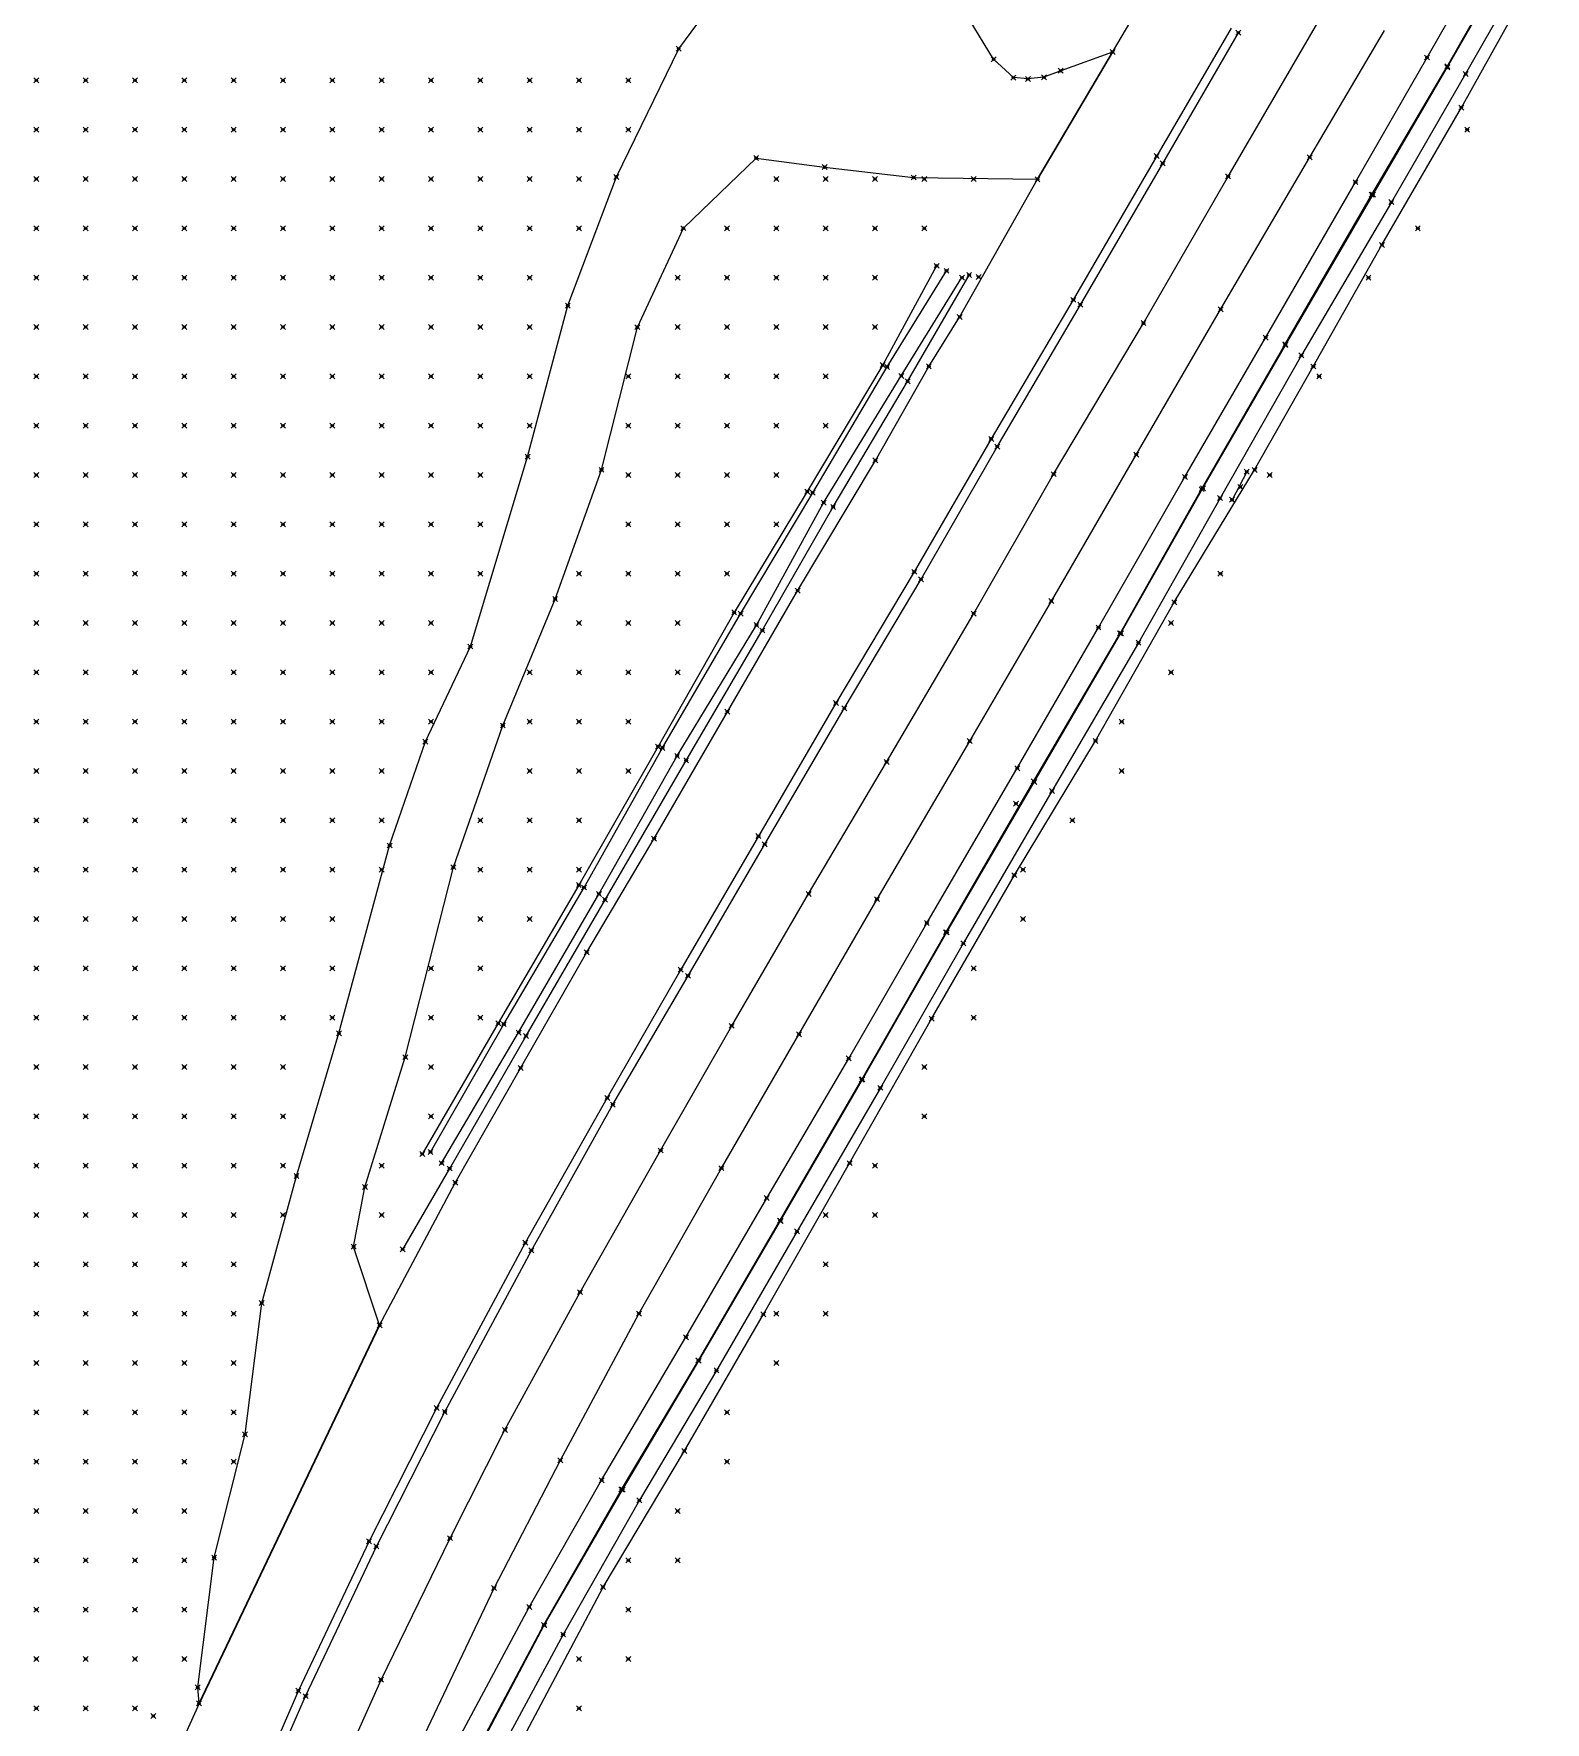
# Model space of a CAD drawing. Header units: metres. Extents: x 441556 to 446409, y 432338 to 461058.
# Drawn here: x 441692.9 to 441784.8, y 453569 to 453671.6 of the extents above; entities that cross this region are included whole.
import ezdxf

# ---------------------------------------------------------------- set-up
doc = ezdxf.new("R2010")
doc.units = ezdxf.units.M
doc.header["$MEASUREMENT"] = 0
doc.header["$PDMODE"] = 35
doc.header["$PDSIZE"] = 0.15
for name, color, linetype, lineweight in [('DTM-BRE-RevN_GRP_ CAROSABIL', 2, 'Continuous', 0), ('DTM-BRE-RevN_GRP_ACOSTAMENT', 2, 'Continuous', 0), ('DTM-BRE-RevN_GRP_AX', 2, 'Continuous', 0), ('DTM-BRE-RevN_GRP_CANAL', 2, 'Continuous', 0), ('DTM-BRE-RevN_GRP_DRUM DE PIATRA', 2, 'Continuous', 0), ('DTM-BRE-RevN_GRP_DRUM PIATRA', 2, 'Continuous', 0), ('DTM-BRE-RevN_GRP_PARAPET METALIC', 2, 'Continuous', 0), ('DTM-BRE-RevN_GRP_PARAPET NEW JERSEY', 2, 'Continuous', 0), ('DTM-BRE-RevN_GRP_SANT BETON JOS', 2, 'Continuous', 0), ('DTM-BRE-RevN_GRP_SANT BETON SUS', 2, 'Continuous', 0), ('DTM-BRE-RevN_GRP_ZID SPRIJIN JOS', 2, 'Continuous', 0), ('DTM-BRE-RevN_GRP_ZID SPRIJIN SUS', 2, 'Continuous', 0), ('DTM-BRE-RevN_YP_RevL', 1, 'Continuous', 0), ('DTM-BRE-RevN_YP_RevN', 1, 'Continuous', 30), ('DTM-NOK-RevN_LIDAR_co_lidar', 91, 'Continuous', 0), ('DTM-NOK-RevN_RTK', 32, 'Continuous', 0)]:
    doc.layers.add(name, color=color, linetype=linetype, lineweight=lineweight)

msp = doc.modelspace()

# ---------------------------------------------------------------- linework, layer by layer
at = {"layer": 'DTM-BRE-RevN_GRP_ CAROSABIL'}
for p, q in [((441758.492, 453670.502, 359.308), (441763.15, 453678.356, 359.294)), ((441770.477, 453664.102, 359.169), (441775.019, 453671.813, 359.248)), ((441765.062, 453654.856, 359.112), (441770.477, 453664.102, 359.169)), ((441749.195, 453654.388, 359.268), (441753.931, 453662.766, 359.26)), ((441759.931, 453646.019, 359.082), (441765.062, 453654.856, 359.112)), ((441747.326, 453651.391, 359.282), (441749.195, 453654.388, 359.268)), ((441744.08, 453645.672, 359.282), (441747.326, 453651.391, 359.282)), ((441739.346, 453637.749, 359.29), (441744.08, 453645.672, 359.282)), ((441754.773, 453637.124, 359.074), (441759.931, 453646.019, 359.082)), ((441735.081, 453630.396, 359.244), (441739.346, 453637.749, 359.29)), ((441749.812, 453628.607, 359.022), (441754.773, 453637.124, 359.074)), ((441730.627, 453622.678, 359.293), (441735.081, 453630.396, 359.244)), ((441744.179, 453618.998, 359.02), (441749.812, 453628.607, 359.022)), ((441726.533, 453615.773, 359.33), (441730.627, 453622.678, 359.293)), ((441739.43, 453610.775, 359.036), (441744.179, 453618.998, 359.02)), ((441722.514, 453608.731, 359.313), (441726.533, 453615.773, 359.33)), ((441734.72, 453602.645, 359.027), (441739.43, 453610.775, 359.036)), ((441718.541, 453601.755, 359.416), (441722.514, 453608.731, 359.313)), ((441729.7, 453593.794, 359.003), (441734.72, 453602.645, 359.027)), ((441713.94, 453593.093, 359.381), (441718.541, 453601.755, 359.416)), ((441724.93, 453584.883, 358.995), (441729.7, 453593.794, 359.003)), ((441720.9, 453577.117, 358.994), (441724.93, 453584.883, 358.995)), ((441716.497, 453567.84, 359.04), (441720.9, 453577.117, 358.994)), ((441702.962, 453570.106, 359.454), (441696.843, 453556.482, 359.517))]:
    msp.add_line(p, q, dxfattribs=at)
at = {"layer": 'DTM-BRE-RevN_GRP_ACOSTAMENT'}
for p, q in [((441778.837, 453669.629, 359.105), (441783.656, 453678.127, 359.23)), ((441774.245, 453661.834, 359.043), (441778.837, 453669.629, 359.105)), ((441768.994, 453652.731, 358.983), (441774.245, 453661.834, 359.043)), ((441763.904, 453643.925, 358.95), (441768.994, 453652.731, 358.983)), ((441758.949, 453635.156, 358.9), (441763.904, 453643.925, 358.95)), ((441753.692, 453626.158, 358.925), (441758.949, 453635.156, 358.9)), ((441748.373, 453616.991, 358.9), (441753.692, 453626.158, 358.925)), ((441743.243, 453608.032, 358.891), (441748.373, 453616.991, 358.9)), ((441738.273, 453599.447, 358.883), (441743.243, 453608.032, 358.891)), ((441733.32, 453590.955, 358.868), (441738.273, 453599.447, 358.883)), ((441728.64, 453583.115, 358.886), (441733.32, 453590.955, 358.868)), ((441723.926, 453574.877, 358.939), (441728.64, 453583.115, 358.886)), ((441719.557, 453566.685, 358.954), (441723.926, 453574.877, 358.939))]:
    msp.add_line(p, q, dxfattribs=at)
at = {"layer": 'DTM-BRE-RevN_GRP_AX'}
for p, q in [((441765.518, 453662.94, 359.219), (441771.39, 453673.032, 359.279)), ((441760.374, 453654.02, 359.177), (441765.518, 453662.94, 359.219)), ((441754.912, 453644.838, 359.159), (441760.374, 453654.02, 359.177)), ((441750.053, 453636.362, 359.159), (441754.912, 453644.838, 359.159)), ((441744.755, 453627.337, 359.128), (441750.053, 453636.362, 359.159)), ((441740.017, 453619.318, 359.121), (441744.755, 453627.337, 359.128)), ((441735.341, 453611.298, 359.109), (441740.017, 453619.318, 359.121)), ((441731.02, 453603.716, 359.1), (441735.341, 453611.298, 359.109)), ((441726.125, 453595.105, 359.086), (441731.02, 453603.716, 359.1)), ((441721.558, 453586.73, 359.107), (441726.125, 453595.105, 359.086)), ((441718.223, 453580.149, 359.121), (441721.558, 453586.73, 359.107)), ((441714.031, 453571.539, 359.164), (441718.223, 453580.149, 359.121)), ((441710.29, 453563.188, 359.18), (441714.031, 453571.539, 359.164))]:
    msp.add_line(p, q, dxfattribs=at)
at = {"layer": 'DTM-BRE-RevN_GRP_CANAL'}
msp.add_line((441766.651, 453644.985, 357.741), (441765.761, 453643.279, 357.758), dxfattribs=at)
at = {"layer": 'DTM-BRE-RevN_GRP_DRUM DE PIATRA'}
for p, q in [((441751.262, 453670.064, 359.144), (441749.204, 453673.43, 359.144)), ((441752.469, 453668.946, 359.13), (441751.262, 453670.064, 359.144)), ((441758.492, 453670.502, 359.308), (441755.343, 453669.362, 359.056)), ((441753.345, 453668.863, 359.111), (441752.469, 453668.946, 359.13)), ((441754.319, 453668.963, 359.071), (441753.345, 453668.863, 359.111)), ((441755.343, 453669.362, 359.056), (441754.319, 453668.963, 359.071))]:
    msp.add_line(p, q, dxfattribs=at)
at = {"layer": 'DTM-BRE-RevN_GRP_DRUM PIATRA'}
for p, q in [((441732.123, 453670.701, 359.223), (441737.847, 453678.414, 359.286)), ((441728.333, 453662.91, 359.303), (441732.123, 453670.701, 359.223)), ((441732.406, 453659.794, 359.156), (441736.83, 453664.052, 359.149)), ((441736.83, 453664.052, 359.149), (441740.989, 453663.505, 359.155)), ((441725.38, 453655.085, 359.294), (441728.333, 453662.91, 359.303)), ((441740.989, 453663.505, 359.155), (441746.399, 453662.872, 359.201)), ((441746.399, 453662.872, 359.201), (441753.931, 453662.766, 359.26)), ((441729.606, 453653.774, 359.156), (441732.406, 453659.794, 359.156)), ((441722.932, 453645.9, 359.14), (441725.38, 453655.085, 359.294)), ((441727.428, 453645.099, 359.151), (441729.606, 453653.774, 359.156)), ((441719.459, 453634.361, 359.155), (441722.932, 453645.9, 359.14)), ((441724.612, 453637.247, 359.188), (441727.428, 453645.099, 359.151)), ((441721.429, 453629.555, 359.147), (441724.612, 453637.247, 359.188)), ((441716.721, 453628.575, 359.238), (441719.459, 453634.361, 359.155)), ((441718.426, 453620.944, 359.117), (441721.429, 453629.555, 359.147)), ((441714.546, 453622.259, 359.331), (441716.721, 453628.575, 359.238)), ((441711.471, 453610.846, 359.24), (441714.546, 453622.259, 359.331)), ((441715.5, 453609.392, 359.192), (441718.426, 453620.944, 359.117)), ((441708.889, 453602.163, 359.322), (441711.471, 453610.846, 359.24)), ((441713.047, 453601.495, 359.284), (441715.5, 453609.392, 359.192)), ((441706.777, 453594.443, 359.339), (441708.889, 453602.163, 359.322)), ((441712.361, 453597.863, 359.255), (441713.047, 453601.495, 359.284)), ((441713.94, 453593.093, 359.381), (441712.361, 453597.863, 359.255)), ((441705.763, 453586.469, 359.36), (441706.777, 453594.443, 359.339)), ((441703.885, 453578.971, 359.413), (441705.763, 453586.469, 359.36)), ((441702.888, 453571.083, 359.441), (441703.885, 453578.971, 359.413)), ((441702.962, 453570.106, 359.454), (441702.888, 453571.083, 359.441))]:
    msp.add_line(p, q, dxfattribs=at)
at = {"layer": 'DTM-BRE-RevN_GRP_PARAPET METALIC'}
for p, q in [((441777.607, 453670.168, 359.169), (441782.933, 453679.499, 359.275)), ((441773.259, 453662.588, 359.09), (441777.607, 453670.168, 359.169)), ((441767.798, 453653.133, 359.027), (441773.259, 453662.588, 359.09)), ((441746.036, 453650.477, 359.147), (441749.778, 453656.945, 359.16)), ((441762.889, 453644.67, 358.976), (441767.798, 453653.133, 359.027)), ((441741.51, 453642.844, 359.119), (441746.036, 453650.477, 359.147)), ((441757.638, 453635.515, 358.957), (441762.889, 453644.67, 358.976)), ((441737.199, 453635.334, 359.175), (441741.51, 453642.844, 359.119)), ((441732.576, 453627.437, 359.226), (441737.199, 453635.334, 359.175)), ((441752.697, 453626.954, 358.946), (441757.638, 453635.515, 358.957)), ((441727.643, 453618.963, 359.239), (441732.576, 453627.437, 359.226)), ((441747.202, 453617.548, 358.927), (441752.697, 453626.954, 358.946)), ((441722.844, 453610.681, 359.209), (441727.643, 453618.963, 359.239)), ((441742.453, 453609.313, 358.911), (441747.202, 453617.548, 358.927)), ((441718.2, 453602.624, 359.155), (441722.844, 453610.681, 359.209)), ((441737.47, 453600.826, 358.931), (441742.453, 453609.313, 358.911)), ((441715.346, 453597.707, 359.303), (441718.2, 453602.624, 359.155)), ((441732.557, 453592.361, 358.847), (441737.47, 453600.826, 358.931)), ((441727.436, 453583.666, 358.9), (441732.557, 453592.361, 358.847)), ((441723.036, 453575.961, 358.938), (441727.436, 453583.666, 358.9)), ((441718.283, 453567.101, 358.986), (441723.036, 453575.961, 358.938))]:
    msp.add_line(p, q, dxfattribs=at)
at = {"layer": 'DTM-BRE-RevN_GRP_PARAPET NEW JERSEY'}
for p, q in [((441765.711, 453671.954, 359.369), (441761.175, 453664.185, 359.335)), ((441761.545, 453663.727, 359.315), (441766.141, 453671.674, 359.352)), ((441761.175, 453664.185, 359.335), (441756.104, 453655.436, 359.326)), ((441756.536, 453655.139, 359.283), (441761.545, 453663.727, 359.315)), ((441756.104, 453655.436, 359.326), (441751.116, 453646.982, 359.294)), ((441751.482, 453646.505, 359.271), (441756.536, 453655.139, 359.283)), ((441751.116, 453646.982, 359.294), (441746.437, 453638.898, 359.316)), ((441746.852, 453638.447, 359.259), (441751.482, 453646.505, 359.271)), ((441746.437, 453638.898, 359.316), (441741.675, 453630.919, 359.258)), ((441742.183, 453630.598, 359.231), (441746.852, 453638.447, 359.259)), ((441741.675, 453630.919, 359.258), (441736.969, 453622.834, 359.255)), ((441737.353, 453622.336, 359.237), (441742.183, 453630.598, 359.231)), ((441736.969, 453622.834, 359.255), (441732.242, 453614.712, 359.246)), ((441732.688, 453614.337, 359.231), (441737.353, 453622.336, 359.237)), ((441732.242, 453614.712, 359.246), (441727.775, 453606.915, 359.256)), ((441728.115, 453606.507, 359.223), (441732.688, 453614.337, 359.231)), ((441727.775, 453606.915, 359.256), (441722.794, 453598.106, 359.227)), ((441723.169, 453597.647, 359.215), (441728.115, 453606.507, 359.223)), ((441722.794, 453598.106, 359.227), (441717.405, 453588.06, 359.235)), ((441717.905, 453587.827, 359.194), (441723.169, 453597.647, 359.215)), ((441717.405, 453588.06, 359.235), (441713.299, 453579.963, 359.238)), ((441713.741, 453579.647, 359.242), (441717.905, 453587.827, 359.194)), ((441713.299, 453579.963, 359.238), (441709.001, 453570.882, 359.292)), ((441709.445, 453570.541, 359.263), (441713.741, 453579.647, 359.242)), ((441709.001, 453570.882, 359.292), (441705.526, 453562.887, 359.314)), ((441705.885, 453562.429, 359.299), (441709.445, 453570.541, 359.263))]:
    msp.add_line(p, q, dxfattribs=at)
at = {"layer": 'DTM-BRE-RevN_GRP_SANT BETON JOS'}
for p, q in [((441744.793, 453651.355, 358.787), (441748.399, 453657.199, 358.427)), ((441740.266, 453643.71, 358.806), (441744.793, 453651.355, 358.787)), ((441735.887, 453636.35, 358.817), (441740.266, 453643.71, 358.806)), ((441731.136, 453628.195, 358.854), (441735.887, 453636.35, 358.817)), ((441726.371, 453619.708, 358.932), (441731.136, 453628.195, 358.854)), ((441721.492, 453611.398, 358.926), (441726.371, 453619.708, 358.932)), ((441717.032, 453603.624, 358.934), (441721.492, 453611.398, 358.926))]:
    msp.add_line(p, q, dxfattribs=at)
at = {"layer": 'DTM-BRE-RevN_GRP_SANT BETON SUS'}
for p, q in [((441747.794, 453657.501, 358.958), (441744.524, 453651.475, 359.016)), ((441745.649, 453650.809, 359.146), (441749.336, 453656.788, 358.996)), ((441744.524, 453651.475, 359.016), (441739.932, 453643.779, 359.052)), ((441740.93, 453643.102, 359.085), (441745.649, 453650.809, 359.146)), ((441739.932, 453643.779, 359.052), (441735.493, 453636.43, 359.06)), ((441736.85, 453635.665, 359.139), (441740.93, 453643.102, 359.085)), ((441735.493, 453636.43, 359.06), (441730.866, 453628.277, 359.098)), ((441732.028, 453627.703, 359.174), (441736.85, 453635.665, 359.139)), ((441730.866, 453628.277, 359.098), (441726.048, 453619.856, 359.153)), ((441727.269, 453619.311, 359.254), (441732.028, 453627.703, 359.174)), ((441726.048, 453619.856, 359.153), (441721.149, 453611.449, 359.193)), ((441722.389, 453610.885, 359.213), (441727.269, 453619.311, 359.254)), ((441721.149, 453611.449, 359.193), (441716.53, 453603.501, 359.201)), ((441717.712, 453602.947, 359.185), (441722.389, 453610.885, 359.213))]:
    msp.add_line(p, q, dxfattribs=at)
at = {"layer": 'DTM-BRE-RevN_GRP_ZID SPRIJIN JOS'}
for p, q in [((441779.694, 453667.126, 354.993), (441784.398, 453675.578, 355.021)), ((441774.867, 453658.774, 354.946), (441779.694, 453667.126, 354.993)), ((441770.692, 453651.384, 354.97), (441774.867, 453658.774, 354.946)), ((441767.127, 453645.097, 354.993), (441770.692, 453651.384, 354.97)), ((441757.457, 453628.618, 355.099), (441762.244, 453637.046, 355.022)), ((441752.526, 453620.458, 355.029), (441757.457, 453628.618, 355.099)), ((441747.492, 453611.731, 355.023), (441752.526, 453620.458, 355.029)), ((441742.509, 453602.946, 354.965), (441747.492, 453611.731, 355.023)), ((441737.267, 453593.757, 354.974), (441742.509, 453602.946, 354.965)), ((441732.465, 453585.451, 355.06), (441737.267, 453593.757, 354.974)), ((441727.52, 453577.179, 355.051), (441732.465, 453585.451, 355.06)), ((441722.877, 453568.381, 355.11), (441727.52, 453577.179, 355.051))]:
    msp.add_line(p, q, dxfattribs=at)
at = {"layer": 'DTM-BRE-RevN_GRP_ZID SPRIJIN SUS'}
for p, q in [((441778.842, 453669.564, 359.278), (441783.719, 453678.112, 359.304)), ((441784.793, 453677.676, 359.298), (441779.953, 453669.167, 359.277)), ((441774.329, 453661.837, 359.273), (441778.842, 453669.564, 359.278)), ((441779.953, 453669.167, 359.277), (441775.445, 453661.376, 359.258)), ((441768.997, 453652.689, 359.224), (441774.329, 453661.837, 359.273)), ((441775.445, 453661.376, 359.258), (441769.975, 453652.064, 359.212)), ((441763.988, 453643.981, 359.193), (441768.997, 453652.689, 359.224)), ((441769.975, 453652.064, 359.212), (441765.028, 453643.381, 359.184)), ((441759.003, 453635.16, 359.166), (441763.988, 453643.981, 359.193)), ((441765.028, 453643.381, 359.184), (441760.069, 453634.585, 359.178)), ((441753.737, 453626.12, 359.145), (441759.003, 453635.16, 359.166)), ((441760.069, 453634.585, 359.178), (441754.807, 453625.571, 359.14)), ((441748.417, 453616.983, 359.122), (441753.737, 453626.12, 359.145)), ((441754.807, 453625.571, 359.14), (441749.422, 453616.307, 359.096)), ((441743.285, 453608.041, 359.102), (441748.417, 453616.983, 359.122)), ((441749.422, 453616.307, 359.096), (441744.38, 453607.529, 359.083)), ((441738.313, 453599.437, 359.09), (441743.285, 453608.041, 359.102)), ((441744.38, 453607.529, 359.083), (441739.317, 453598.807, 359.076)), ((441733.339, 453590.929, 359.12), (441738.313, 453599.437, 359.09)), ((441739.317, 453598.807, 359.076), (441734.419, 453590.35, 359.104)), ((441728.713, 453583.092, 359.147), (441733.339, 453590.929, 359.12)), ((441734.419, 453590.35, 359.104), (441729.729, 453582.45, 359.129)), ((441723.951, 453574.858, 359.145), (441728.713, 453583.092, 359.147)), ((441729.729, 453582.45, 359.129), (441725.097, 453574.293, 359.151)), ((441719.602, 453566.671, 359.169), (441723.951, 453574.858, 359.145)), ((441725.097, 453574.293, 359.151), (441720.7, 453566.14, 359.175))]:
    msp.add_line(p, q, dxfattribs=at)
at = {"layer": 'DTM-BRE-RevN_YP_RevL'}
msp.add_line((441762.244, 453637.046, 355.022), (441767.127, 453645.097, 354.993), dxfattribs=at)
at = {"layer": 'DTM-BRE-RevN_YP_RevN'}
for p, q in [((441758.492, 453670.502, 359.308), (441753.931, 453662.766, 359.26)), ((441702.962, 453570.106, 359.454), (441713.94, 453593.093, 359.381))]:
    msp.add_line(p, q, dxfattribs=at)
at = {"layer": 'DTM-NOK-RevN_LIDAR_co_lidar'}
for p in [(441693.068, 453668.782, 378.721), (441696.067, 453668.782, 376.273), (441699.066, 453668.782, 374.187), (441702.066, 453668.782, 371.917), (441705.065, 453668.782, 369.683), (441708.064, 453668.782, 367.447), (441711.064, 453668.782, 365.63), (441714.063, 453668.782, 364.135), (441717.062, 453668.782, 362.342), (441720.062, 453668.782, 360.772), (441723.061, 453668.782, 359.925), (441726.06, 453668.782, 359.557), (441729.06, 453668.782, 359.33), (441693.068, 453665.782, 378.297), (441696.067, 453665.782, 375.666), (441699.066, 453665.782, 373.493), (441702.066, 453665.782, 371.364), (441705.065, 453665.782, 369.266), (441708.064, 453665.782, 367.234), (441711.064, 453665.782, 365.503), (441714.063, 453665.782, 364.215), (441717.062, 453665.782, 361.947), (441720.062, 453665.782, 360.238), (441723.061, 453665.782, 359.687), (441726.06, 453665.782, 359.461), (441729.06, 453665.782, 359.281), (441780.049, 453665.782, 355.872), (441693.068, 453662.783, 377.939), (441696.067, 453662.783, 375.419), (441699.066, 453662.783, 373.232), (441702.066, 453662.783, 371.044), (441705.065, 453662.783, 369.053), (441708.064, 453662.783, 367.217), (441711.064, 453662.783, 365.48), (441714.063, 453662.783, 363.792), (441717.062, 453662.783, 361.442), (441720.062, 453662.783, 359.926), (441723.061, 453662.783, 359.524), (441726.06, 453662.783, 359.365), (441738.058, 453662.783, 359.183), (441741.057, 453662.783, 359.183), (441744.057, 453662.783, 359.172), (441747.056, 453662.783, 359.148), (441750.055, 453662.783, 359.126), (441693.068, 453659.784, 377.697), (441696.067, 453659.784, 375.425), (441699.066, 453659.784, 373.154), (441702.066, 453659.784, 371.008), (441705.065, 453659.784, 368.972), (441708.064, 453659.784, 367.156), (441711.064, 453659.784, 365.317), (441714.063, 453659.784, 363.217), (441717.062, 453659.784, 360.933), (441720.062, 453659.784, 359.724), (441723.061, 453659.784, 359.451), (441726.06, 453659.784, 359.315), (441735.058, 453659.784, 359.189), (441738.058, 453659.784, 359.217), (441741.057, 453659.784, 359.244), (441744.057, 453659.784, 359.269), (441747.056, 453659.784, 359.281), (441777.049, 453659.784, 355.333), (441693.068, 453656.784, 377.732), (441696.067, 453656.784, 375.413), (441699.066, 453656.784, 373.211), (441702.066, 453656.784, 371.085), (441705.065, 453656.784, 368.98), (441708.064, 453656.784, 367.1), (441711.064, 453656.784, 365.199), (441714.063, 453656.784, 363.006), (441717.062, 453656.784, 360.705), (441720.062, 453656.784, 359.619), (441723.061, 453656.784, 359.437), (441732.059, 453656.784, 359.195), (441735.058, 453656.784, 359.214), (441738.058, 453656.784, 359.218), (441741.057, 453656.784, 359.256), (441744.057, 453656.784, 359.248), (441774.05, 453656.784, 355.842), (441693.068, 453653.785, 377.809), (441696.067, 453653.785, 375.545), (441699.066, 453653.785, 373.303), (441702.066, 453653.785, 371.128), (441705.065, 453653.785, 369.068), (441708.064, 453653.785, 366.9), (441711.064, 453653.785, 365.008), (441714.063, 453653.785, 362.672), (441717.062, 453653.785, 360.443), (441720.062, 453653.785, 359.544), (441723.061, 453653.785, 359.402), (441732.059, 453653.785, 359.224), (441735.058, 453653.785, 359.232), (441738.058, 453653.785, 359.226), (441741.057, 453653.785, 359.253), (441744.057, 453653.785, 359.161), (441693.068, 453650.786, 377.771), (441696.067, 453650.786, 375.462), (441699.066, 453650.786, 373.43), (441702.066, 453650.786, 371.151), (441705.065, 453650.786, 369.134), (441708.064, 453650.786, 366.792), (441711.064, 453650.786, 364.78), (441714.063, 453650.786, 362.283), (441717.062, 453650.786, 360.274), (441720.062, 453650.786, 359.51), (441723.061, 453650.786, 359.334), (441729.06, 453650.786, 359.203), (441732.059, 453650.786, 359.231), (441735.058, 453650.786, 359.22), (441738.058, 453650.786, 359.218), (441741.057, 453650.786, 359.23), (441771.051, 453650.786, 355.526), (441693.068, 453647.786, 377.543), (441696.067, 453647.786, 375.258), (441699.066, 453647.786, 373.21), (441702.066, 453647.786, 371.004), (441705.065, 453647.786, 368.87), (441708.064, 453647.786, 366.651), (441711.064, 453647.786, 364.639), (441714.063, 453647.786, 361.939), (441717.062, 453647.786, 360.109), (441720.062, 453647.786, 359.488), (441723.061, 453647.786, 359.299), (441729.06, 453647.786, 359.21), (441732.059, 453647.786, 359.209), (441735.058, 453647.786, 359.197), (441738.058, 453647.786, 359.213), (441741.057, 453647.786, 359.202), (441693.068, 453644.787, 377.406), (441696.067, 453644.787, 375.246), (441699.066, 453644.787, 372.758), (441702.066, 453644.787, 370.58), (441705.065, 453644.787, 368.423), (441708.064, 453644.787, 366.348), (441711.064, 453644.787, 364.166), (441714.063, 453644.787, 361.462), (441717.062, 453644.787, 359.874), (441720.062, 453644.787, 359.415), (441729.06, 453644.787, 359.222), (441732.059, 453644.787, 359.212), (441735.058, 453644.787, 359.225), (441738.058, 453644.787, 359.226), (441768.051, 453644.787, 355.37), (441693.068, 453641.788, 377.444), (441696.067, 453641.788, 375.215), (441699.066, 453641.788, 372.627), (441702.066, 453641.788, 370.356), (441705.065, 453641.788, 368.101), (441708.064, 453641.788, 365.978), (441711.064, 453641.788, 363.503), (441714.063, 453641.788, 360.97), (441717.062, 453641.788, 359.69), (441720.062, 453641.788, 359.352), (441729.06, 453641.788, 359.235), (441732.059, 453641.788, 359.25), (441735.058, 453641.788, 359.263), (441738.058, 453641.788, 359.196), (441693.068, 453638.788, 377.38), (441696.067, 453638.788, 374.989), (441699.066, 453638.788, 372.593), (441702.066, 453638.788, 370.208), (441705.065, 453638.788, 367.835), (441708.064, 453638.788, 365.513), (441711.064, 453638.788, 362.811), (441714.063, 453638.788, 360.49), (441717.062, 453638.788, 359.551), (441720.062, 453638.788, 359.335), (441726.06, 453638.788, 359.209), (441729.06, 453638.788, 359.242), (441732.059, 453638.788, 359.283), (441735.058, 453638.788, 359.26), (441765.052, 453638.788, 355.216), (441693.068, 453635.789, 377.158), (441696.067, 453635.789, 374.664), (441699.066, 453635.789, 372.312), (441702.066, 453635.789, 369.867), (441705.065, 453635.789, 367.407), (441708.064, 453635.789, 364.92), (441711.064, 453635.789, 362.005), (441714.063, 453635.789, 360.04), (441717.062, 453635.789, 359.444), (441726.06, 453635.789, 359.232), (441729.06, 453635.789, 359.248), (441732.059, 453635.789, 359.249), (441762.053, 453635.789, 355.207), (441693.068, 453632.789, 376.665), (441696.067, 453632.789, 374.28), (441699.066, 453632.789, 371.944), (441702.066, 453632.789, 369.581), (441705.065, 453632.789, 366.952), (441708.064, 453632.789, 364.396), (441711.064, 453632.789, 361.478), (441714.063, 453632.789, 359.868), (441717.062, 453632.789, 359.405), (441723.061, 453632.789, 359.235), (441726.06, 453632.789, 359.245), (441729.06, 453632.789, 359.239), (441732.059, 453632.789, 359.176), (441762.053, 453632.789, 355.007), (441693.068, 453629.79, 375.554), (441696.067, 453629.79, 373.575), (441699.066, 453629.79, 371.321), (441702.066, 453629.79, 369.117), (441705.065, 453629.79, 366.684), (441708.064, 453629.79, 364.046), (441711.064, 453629.79, 361.242), (441714.063, 453629.79, 359.804), (441717.062, 453629.79, 359.349), (441723.061, 453629.79, 359.235), (441726.06, 453629.79, 359.257), (441729.06, 453629.79, 359.222), (441759.053, 453629.79, 355.135), (441693.068, 453626.791, 374.459), (441696.067, 453626.791, 372.346), (441699.066, 453626.791, 370.505), (441702.066, 453626.791, 368.586), (441705.065, 453626.791, 366.225), (441708.064, 453626.791, 363.647), (441711.064, 453626.791, 360.986), (441714.063, 453626.791, 359.703), (441723.061, 453626.791, 359.254), (441726.06, 453626.791, 359.274), (441729.06, 453626.791, 359.192), (441759.053, 453626.791, 354.919), (441693.068, 453623.791, 374.318), (441696.067, 453623.791, 371.887), (441699.066, 453623.791, 369.702), (441702.066, 453623.791, 367.831), (441705.065, 453623.791, 365.553), (441708.064, 453623.791, 363.245), (441711.064, 453623.791, 360.852), (441714.063, 453623.791, 359.634), (441720.062, 453623.791, 359.197), (441723.061, 453623.791, 359.279), (441726.06, 453623.791, 359.281), (441756.054, 453623.791, 354.962), (441693.068, 453620.792, 374.034), (441696.067, 453620.792, 371.897), (441699.066, 453620.792, 369.417), (441702.066, 453620.792, 367.244), (441705.065, 453620.792, 365.335), (441708.064, 453620.792, 363.171), (441711.064, 453620.792, 360.745), (441714.063, 453620.792, 359.529), (441720.062, 453620.792, 359.239), (441723.061, 453620.792, 359.3), (441726.06, 453620.792, 359.251), (441753.055, 453620.792, 355.288), (441693.068, 453617.793, 373.21), (441696.067, 453617.793, 371.065), (441699.066, 453617.793, 369.209), (441702.066, 453617.793, 366.999), (441705.065, 453617.793, 364.595), (441708.064, 453617.793, 362.228), (441711.064, 453617.793, 360.226), (441720.062, 453617.793, 359.294), (441723.061, 453617.793, 359.276), (441753.055, 453617.793, 354.902), (441693.068, 453614.793, 372.638), (441696.067, 453614.793, 370.439), (441699.066, 453614.793, 368.439), (441702.066, 453614.793, 366.288), (441705.065, 453614.793, 364.018), (441708.064, 453614.793, 361.387), (441711.064, 453614.793, 359.792), (441717.062, 453614.793, 359.253), (441720.062, 453614.793, 359.308), (441750.055, 453614.793, 354.904), (441693.068, 453611.794, 372.068), (441696.067, 453611.794, 369.43), (441699.066, 453611.794, 367.635), (441702.066, 453611.794, 365.653), (441705.065, 453611.794, 363.641), (441708.064, 453611.794, 360.869), (441711.064, 453611.794, 359.602), (441717.062, 453611.794, 359.298), (441720.062, 453611.794, 359.274), (441750.055, 453611.794, 354.929), (441693.068, 453608.795, 370.881), (441696.067, 453608.795, 368.449), (441699.066, 453608.795, 366.777), (441702.066, 453608.795, 364.655), (441705.065, 453608.795, 362.753), (441708.064, 453608.795, 360.426), (441717.062, 453608.795, 359.331), (441747.056, 453608.795, 354.961), (441693.068, 453605.795, 370.527), (441696.067, 453605.795, 368.164), (441699.066, 453605.795, 366.097), (441702.066, 453605.795, 364.218), (441705.065, 453605.795, 361.98), (441708.064, 453605.795, 360.157), (441717.062, 453605.795, 359.271), (441747.056, 453605.795, 354.897), (441693.068, 453602.796, 369.208), (441696.067, 453602.796, 367.299), (441699.066, 453602.796, 365.292), (441702.066, 453602.796, 363.446), (441705.065, 453602.796, 361.151), (441708.064, 453602.796, 359.758), (441714.063, 453602.796, 359.33), (441744.057, 453602.796, 354.933), (441693.068, 453599.797, 368.342), (441696.067, 453599.797, 366.395), (441699.066, 453599.797, 364.56), (441702.066, 453599.797, 363.172), (441705.065, 453599.797, 360.88), (441708.064, 453599.797, 359.653), (441714.063, 453599.797, 359.285), (441741.057, 453599.797, 355.706), (441744.057, 453599.797, 354.839), (441693.068, 453596.797, 367.993), (441696.067, 453596.797, 366.035), (441699.066, 453596.797, 364.03), (441702.066, 453596.797, 362.058), (441705.065, 453596.797, 360.39), (441741.057, 453596.797, 354.922), (441693.068, 453593.798, 367.499), (441696.067, 453593.798, 365.433), (441699.066, 453593.798, 363.704), (441702.066, 453593.798, 361.661), (441705.065, 453593.798, 360.064), (441738.058, 453593.798, 355.457), (441741.057, 453593.798, 354.715), (441693.068, 453590.799, 366.804), (441696.067, 453590.799, 364.887), (441699.066, 453590.799, 363.212), (441702.066, 453590.799, 361.343), (441705.065, 453590.799, 359.889), (441738.058, 453590.799, 354.774), (441693.068, 453587.799, 366.076), (441696.067, 453587.799, 364.005), (441699.066, 453587.799, 362.251), (441702.066, 453587.799, 360.698), (441705.065, 453587.799, 359.738), (441735.058, 453587.799, 355.332), (441693.068, 453584.8, 365.004), (441696.067, 453584.8, 362.846), (441699.066, 453584.8, 361.292), (441702.066, 453584.8, 360.196), (441705.065, 453584.8, 359.538), (441735.058, 453584.8, 354.876), (441693.068, 453581.801, 364.037), (441696.067, 453581.801, 361.988), (441699.066, 453581.801, 360.81), (441702.066, 453581.801, 359.926), (441732.059, 453581.801, 355.063), (441693.068, 453578.801, 363.693), (441696.067, 453578.801, 361.59), (441699.066, 453578.801, 360.619), (441702.066, 453578.801, 359.804), (441729.06, 453578.801, 356.17), (441732.059, 453578.801, 354.909), (441693.068, 453575.802, 363.474), (441696.067, 453575.802, 361.346), (441699.066, 453575.802, 360.49), (441702.066, 453575.802, 359.777), (441729.06, 453575.802, 355.065), (441693.068, 453572.803, 363.078), (441696.067, 453572.803, 361.247), (441699.066, 453572.803, 360.412), (441702.066, 453572.803, 359.698), (441726.06, 453572.803, 355.665), (441729.06, 453572.803, 354.91), (441693.068, 453569.803, 363.069), (441696.067, 453569.803, 361.566), (441699.066, 453569.803, 360.301), (441726.06, 453569.803, 354.967)]:
    msp.add_point(p, dxfattribs=at)
at = {"layer": 'DTM-NOK-RevN_RTK'}
for p in [(441766.141, 453671.674, 359.352), (441732.123, 453670.701, 359.223), (441751.262, 453670.064, 359.144), (441758.492, 453670.502, 359.308), (441777.607, 453670.168, 359.169), (441752.469, 453668.946, 359.13), (441753.345, 453668.863, 359.111), (441754.319, 453668.963, 359.071), (441755.343, 453669.362, 359.056), (441778.837, 453669.629, 359.105), (441778.842, 453669.564, 359.278), (441779.953, 453669.167, 359.277), (441779.694, 453667.126, 354.993), (441736.83, 453664.052, 359.149), (441761.175, 453664.185, 359.335), (441761.545, 453663.727, 359.315), (441770.477, 453664.102, 359.169), (441728.333, 453662.91, 359.303), (441740.989, 453663.505, 359.155), (441746.399, 453662.872, 359.201), (441753.931, 453662.766, 359.26), (441765.518, 453662.94, 359.219), (441773.259, 453662.588, 359.09), (441774.245, 453661.834, 359.043), (441774.329, 453661.837, 359.273), (441775.445, 453661.376, 359.258), (441732.406, 453659.794, 359.156), (441774.867, 453658.774, 354.946), (441747.794, 453657.501, 358.958), (441748.399, 453657.199, 358.427), (441749.336, 453656.788, 358.996), (441749.778, 453656.945, 359.16), (441750.347, 453656.818, 359.21), (441725.38, 453655.085, 359.294), (441756.104, 453655.436, 359.326), (441756.536, 453655.139, 359.283), (441765.062, 453654.856, 359.112), (441729.606, 453653.774, 359.156), (441749.195, 453654.388, 359.268), (441760.374, 453654.02, 359.177), (441767.798, 453653.133, 359.027), (441768.994, 453652.731, 358.983), (441768.997, 453652.689, 359.224), (441744.524, 453651.475, 359.016), (441744.793, 453651.355, 358.787), (441747.326, 453651.391, 359.282), (441769.975, 453652.064, 359.212), (441770.692, 453651.384, 354.97), (441745.649, 453650.809, 359.146), (441746.036, 453650.477, 359.147), (441751.116, 453646.982, 359.294), (441751.482, 453646.505, 359.271), (441722.932, 453645.9, 359.14), (441744.08, 453645.672, 359.282), (441759.931, 453646.019, 359.082), (441727.428, 453645.099, 359.151), (441754.912, 453644.838, 359.159), (441762.889, 453644.67, 358.976), (441766.651, 453644.985, 357.741), (441767.127, 453645.097, 354.993), (441739.932, 453643.779, 359.052), (441740.266, 453643.71, 358.806), (441763.904, 453643.925, 358.95), (441763.988, 453643.981, 359.193), (441765.028, 453643.381, 359.184), (441765.761, 453643.279, 357.758), (441766.259, 453644.062, 356.448), (441740.93, 453643.102, 359.085), (441741.51, 453642.844, 359.119), (441746.437, 453638.898, 359.316), (441746.852, 453638.447, 359.259), (441724.612, 453637.247, 359.188), (441739.346, 453637.749, 359.29), (441754.773, 453637.124, 359.074), (441762.244, 453637.046, 355.022), (441735.493, 453636.43, 359.06), (441735.887, 453636.35, 358.817), (441750.053, 453636.362, 359.159), (441736.85, 453635.665, 359.139), (441737.199, 453635.334, 359.175), (441757.638, 453635.515, 358.957), (441758.949, 453635.156, 358.9), (441759.003, 453635.16, 359.166), (441719.459, 453634.361, 359.155), (441760.069, 453634.585, 359.178), (441741.675, 453630.919, 359.258), (441735.081, 453630.396, 359.244), (441742.183, 453630.598, 359.231), (441721.429, 453629.555, 359.147), (441716.721, 453628.575, 359.238), (441730.866, 453628.277, 359.098), (441731.136, 453628.195, 358.854), (441749.812, 453628.607, 359.022), (441757.457, 453628.618, 355.099), (441732.028, 453627.703, 359.174), (441732.576, 453627.437, 359.226), (441744.755, 453627.337, 359.128), (441752.697, 453626.954, 358.946), (441753.692, 453626.158, 358.925), (441753.737, 453626.12, 359.145), (441752.628, 453624.8, 358.998), (441754.807, 453625.571, 359.14), (441730.627, 453622.678, 359.293), (441736.969, 453622.834, 359.255), (441714.546, 453622.259, 359.331), (441737.353, 453622.336, 359.237), (441718.426, 453620.944, 359.117), (441726.048, 453619.856, 359.153), (441726.371, 453619.708, 358.932), (441752.526, 453620.458, 355.029), (441727.269, 453619.311, 359.254), (441727.643, 453618.963, 359.239), (441740.017, 453619.318, 359.121), (441744.179, 453618.998, 359.02), (441747.202, 453617.548, 358.927), (441748.373, 453616.991, 358.9), (441748.417, 453616.983, 359.122), (441726.533, 453615.773, 359.33), (441749.422, 453616.307, 359.096), (441732.242, 453614.712, 359.246), (441732.688, 453614.337, 359.231), (441721.149, 453611.449, 359.193), (441721.492, 453611.398, 358.926), (441735.341, 453611.298, 359.109), (441747.492, 453611.731, 355.023), (441711.471, 453610.846, 359.24), (441722.389, 453610.885, 359.213), (441722.844, 453610.681, 359.209), (441739.43, 453610.775, 359.036), (441715.5, 453609.392, 359.192), (441742.453, 453609.313, 358.911), (441722.514, 453608.731, 359.313), (441743.243, 453608.032, 358.891), (441743.285, 453608.041, 359.102), (441744.38, 453607.529, 359.083), (441727.775, 453606.915, 359.256), (441728.115, 453606.507, 359.223), (441716.53, 453603.501, 359.201), (441717.032, 453603.624, 358.934), (441731.02, 453603.716, 359.1), (441708.889, 453602.163, 359.322), (441717.712, 453602.947, 359.185), (441718.2, 453602.624, 359.155), (441734.72, 453602.645, 359.027), (441742.509, 453602.946, 354.965), (441713.047, 453601.495, 359.284), (441718.541, 453601.755, 359.416), (441737.47, 453600.826, 358.931), (441738.273, 453599.447, 358.883), (441738.313, 453599.437, 359.09), (441722.794, 453598.106, 359.227), (441739.317, 453598.807, 359.076), (441712.361, 453597.863, 359.255), (441715.346, 453597.707, 359.303), (441723.169, 453597.647, 359.215), (441726.125, 453595.105, 359.086), (441706.777, 453594.443, 359.339), (441713.94, 453593.093, 359.381), (441729.7, 453593.794, 359.003), (441737.267, 453593.757, 354.974), (441732.557, 453592.361, 358.847), (441733.32, 453590.955, 358.868), (441733.339, 453590.929, 359.12), (441734.419, 453590.35, 359.104), (441717.405, 453588.06, 359.235), (441717.905, 453587.827, 359.194), (441721.558, 453586.73, 359.107), (441705.763, 453586.469, 359.36), (441724.93, 453584.883, 358.995), (441732.465, 453585.451, 355.06), (441727.436, 453583.666, 358.9), (441728.64, 453583.115, 358.886), (441728.713, 453583.092, 359.147), (441729.729, 453582.45, 359.129), (441713.299, 453579.963, 359.238), (441713.741, 453579.647, 359.242), (441718.223, 453580.149, 359.121), (441703.885, 453578.971, 359.413), (441720.9, 453577.117, 358.994), (441727.52, 453577.179, 355.051), (441723.036, 453575.961, 358.938), (441723.926, 453574.877, 358.939), (441723.951, 453574.858, 359.145), (441725.097, 453574.293, 359.151), (441714.031, 453571.539, 359.164), (441702.888, 453571.083, 359.441), (441709.001, 453570.882, 359.292), (441709.445, 453570.541, 359.263), (441700.19, 453569.333, 359.791), (441702.962, 453570.106, 359.454)]:
    msp.add_point(p, dxfattribs=at)

doc.saveas('drawing.dxf')
